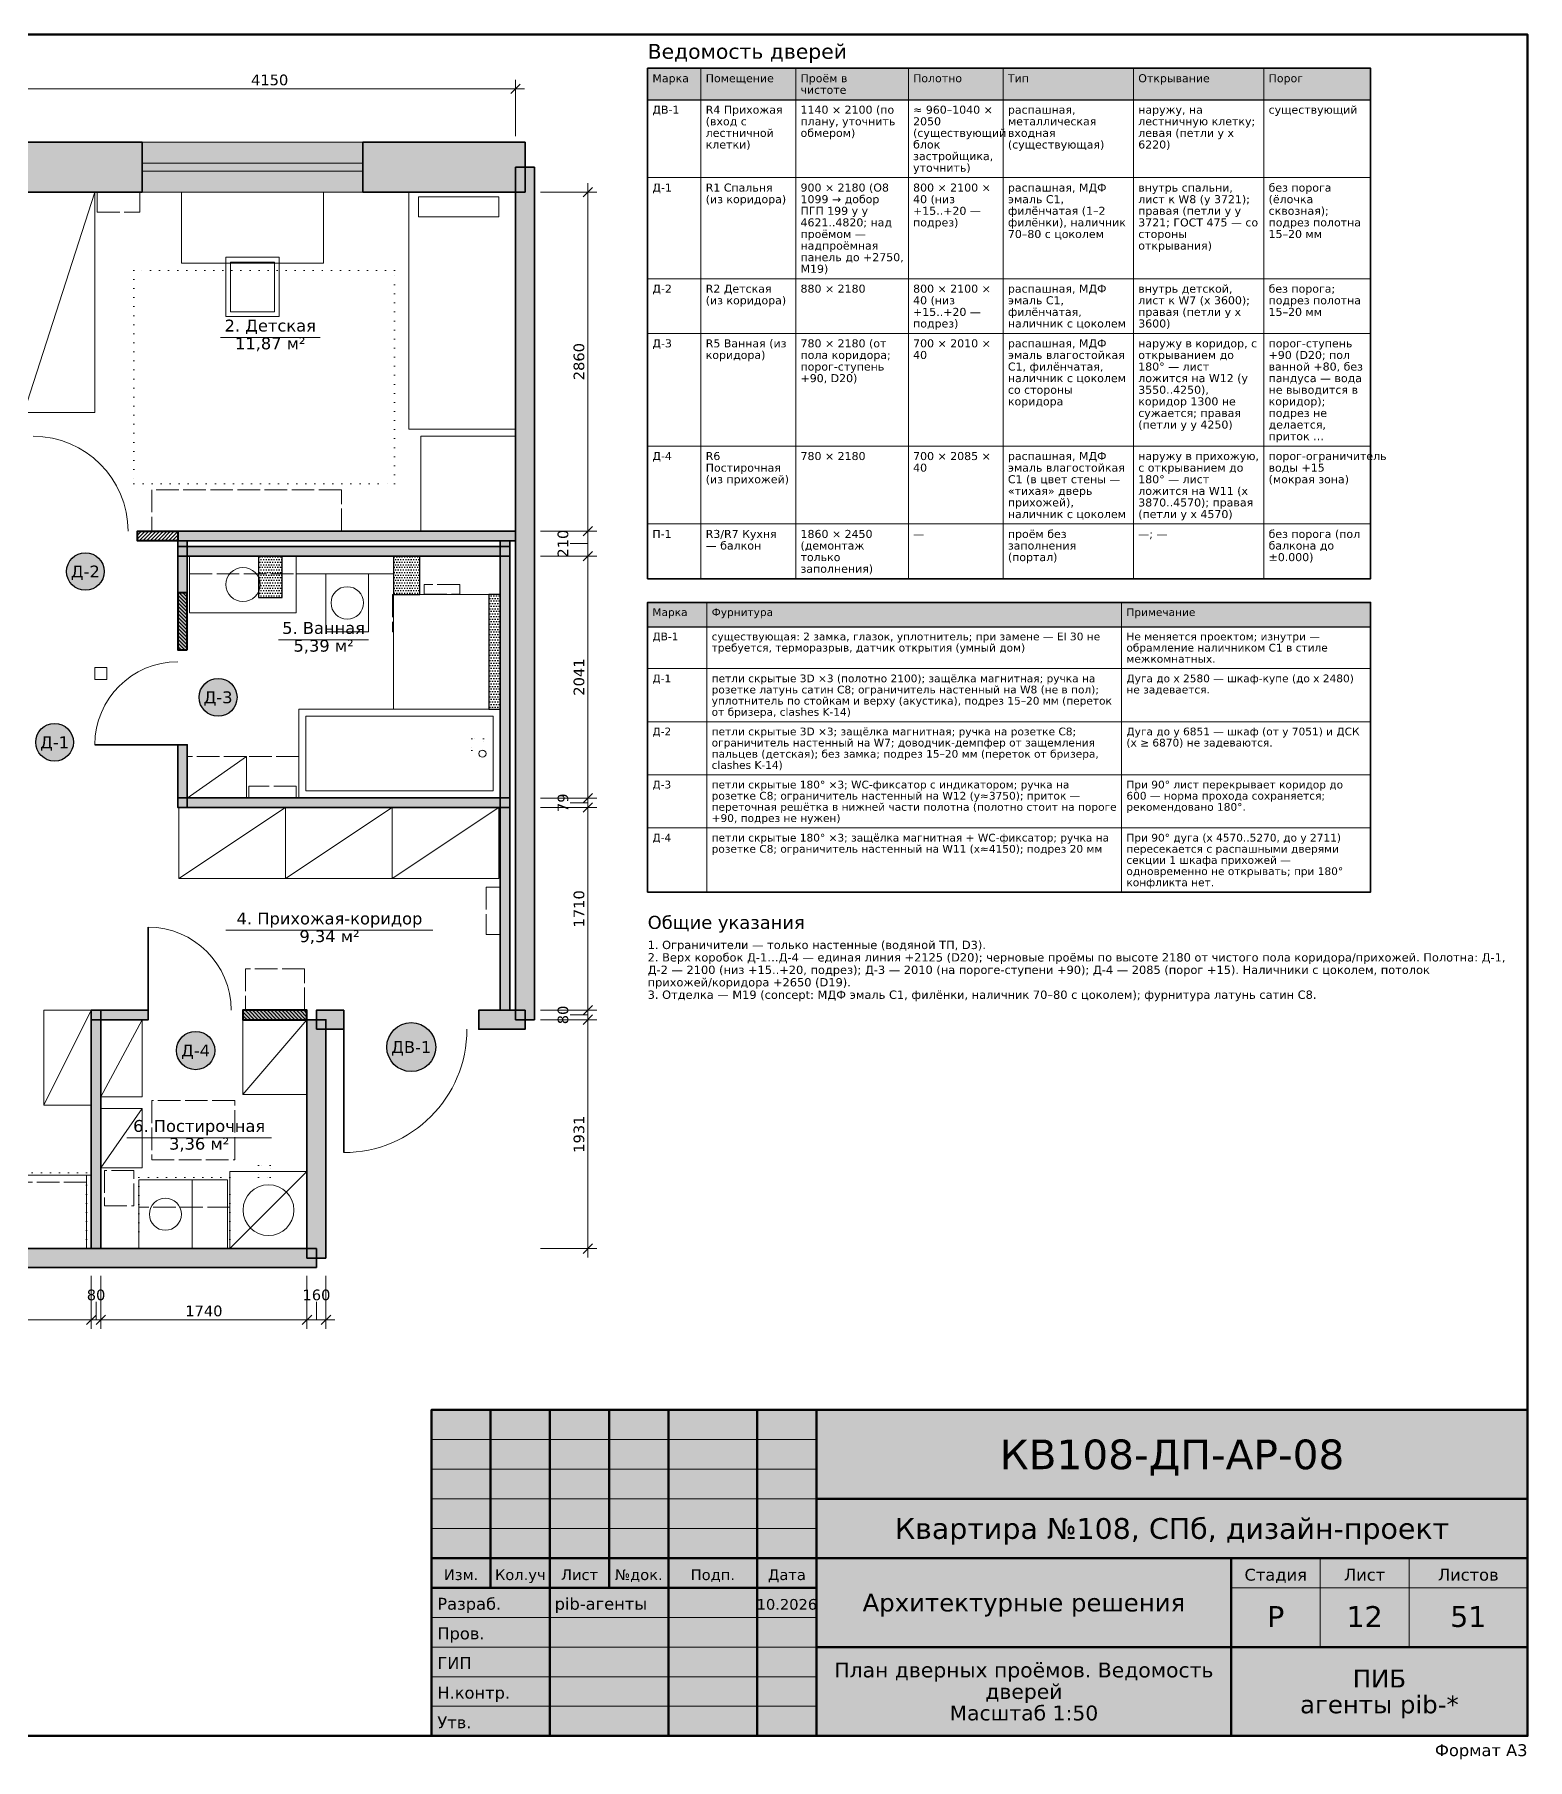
# Model space of a CAD drawing. Header units: millimetres. Extents: x 1000 to 20750, y 51 to 14600.
# Drawn here: x 8150 to 20750, y 51 to 14600 of the extents above; entities that cross this region are included whole.
import ezdxf
from ezdxf.enums import TextEntityAlignment as Align

# ---------------------------------------------------------------- set-up
doc = ezdxf.new("R2010")
doc.units = ezdxf.units.MM
doc.linetypes.add('DASHED', pattern=[1.524, 1.27, -0.254])
doc.linetypes.add('DOT', pattern=[0.508, 0, -0.508])
for name, color, linetype in [('AR-NEW', 5, 'CONTINUOUS'), ('AR-WALLS', 7, 'CONTINUOUS'), ('DIM', 7, 'CONTINUOUS'), ('FRAME', 7, 'CONTINUOUS'), ('FURN', 8, 'CONTINUOUS'), ('TEXT', 7, 'CONTINUOUS')]:
    doc.layers.add(name, color=color, linetype=linetype)
doc.styles.add('GOST', font='DejaVuSans.ttf')

msp = doc.modelspace()

# ---------------------------------------------------------------- hatches: boundary and pattern name
at = {"layer": 'AR-NEW', "true_color": 0x1f4e9c}
h = msp.add_hatch(dxfattribs=at)
h.set_pattern_fill('ANSI31', scale=6.875)
h.paths.add_polyline_path([(9360, 10411), (9360, 10331), (9020, 10331), (9020, 10411), (9360, 10411)])
h = msp.add_hatch(dxfattribs=at)
h.set_pattern_fill('DOTS', scale=13.75)
h.paths.add_polyline_path([(10240, 9851), (10240, 10201), (10041, 10201), (10041, 9851), (10240, 9851)])
h = msp.add_hatch(dxfattribs=at)
h.set_pattern_fill('DOTS', scale=13.75)
h.paths.add_polyline_path([(11403, 9876), (11403, 10201), (11181, 10201), (11181, 9876), (11403, 9876)])
h = msp.add_hatch(dxfattribs=at)
h.set_pattern_fill('ANSI31', scale=6.875, angle=90)
h.paths.add_polyline_path([(9440, 9410), (9440, 9891), (9360, 9891), (9360, 9410), (9440, 9410)])
at = {"layer": 'AR-NEW', "true_color": 0xe3eefb, "transparency": 33554559}
h = msp.add_hatch(color=7, dxfattribs=at)
h.dxf.hatch_style = 1
h.paths.add_polyline_path([(9440, 9410), (9440, 9891), (9360, 9891), (9360, 9410), (9440, 9410)])
at = {"layer": 'AR-NEW', "true_color": 0x1f4e9c}
h = msp.add_hatch(dxfattribs=at)
h.set_pattern_fill('DOTS', scale=13.75)
h.paths.add_polyline_path([(12081, 8910), (12081, 9876), (11986, 9876), (11986, 8910), (12081, 8910)])
h = msp.add_hatch(dxfattribs=at)
h.set_pattern_fill('ANSI31', scale=6.875, angle=90)
h.paths.add_polyline_path([(10450, 6291), (10450, 6371), (9910, 6371), (9910, 6291), (10450, 6291)])
at = {"layer": 'AR-NEW', "true_color": 0xe3eefb, "transparency": 33554559}
h = msp.add_hatch(color=7, dxfattribs=at)
h.dxf.hatch_style = 1
h.paths.add_polyline_path([(10450, 6291), (10450, 6371), (9910, 6371), (9910, 6291), (10450, 6291)])
at = {"layer": 'AR-WALLS', "true_color": 0x262626}
h = msp.add_hatch(color=7, dxfattribs=at)
h.dxf.hatch_style = 1
h.paths.add_polyline_path([(7280, 13271), (7280, 13691), (9060, 13691), (9060, 13271), (7280, 13271)])
at = {"layer": 'AR-WALLS', "true_color": 0xffffff}
h = msp.add_hatch(color=7, dxfattribs=at)
h.dxf.hatch_style = 1
h.paths.add_polyline_path([(9060, 13271), (10921, 13271), (10921, 13691), (9060, 13691)])
at = {"layer": 'AR-WALLS', "true_color": 0x262626}
h = msp.add_hatch(color=7, dxfattribs=at)
h.dxf.hatch_style = 1
h.paths.add_polyline_path([(12290, 13271), (10921, 13271), (10921, 13691), (12290, 13691), (12290, 13271)])
h = msp.add_hatch(color=7, dxfattribs=at)
h.dxf.hatch_style = 1
h.paths.add_polyline_path([(12370, 6290), (12370, 13481), (12210, 13481), (12210, 6290), (12370, 6290)])
at = {"layer": 'AR-WALLS', "true_color": 0x6e6e6e}
h = msp.add_hatch(color=7, dxfattribs=at)
h.dxf.hatch_style = 1
h.paths.add_polyline_path([(12210, 10330), (12210, 10410), (9360, 10410), (9360, 10330), (12210, 10330)])
h = msp.add_hatch(color=7, dxfattribs=at)
h.dxf.hatch_style = 1
h.paths.add_polyline_path([(9440, 10330), (9440, 9891), (9360, 9891), (9360, 10330), (9440, 10330)])
h = msp.add_hatch(color=7, dxfattribs=at)
h.dxf.hatch_style = 1
h.paths.add_polyline_path([(12161, 6371), (12161, 10330), (12081, 10330), (12081, 6371), (12161, 6371)])
h = msp.add_hatch(color=7, dxfattribs=at)
h.dxf.hatch_style = 1
h.paths.add_polyline_path([(12161, 10201), (12161, 10281), (9360, 10281), (9360, 10201), (12161, 10201)])
h = msp.add_hatch(color=7, dxfattribs=at)
h.dxf.hatch_style = 1
h.paths.add_polyline_path([(9360, 8081), (9360, 8610), (9440, 8610), (9440, 8081), (9360, 8081)])
h = msp.add_hatch(color=7, dxfattribs=at)
h.dxf.hatch_style = 1
h.paths.add_polyline_path([(12161, 8081), (12161, 8161), (9360, 8161), (9360, 8081), (12161, 8081)])
h = msp.add_hatch(color=7, dxfattribs=at)
h.dxf.hatch_style = 1
h.paths.add_polyline_path([(8710, 4360), (8710, 6371), (8630, 6371), (8630, 4360), (8710, 4360)])
h = msp.add_hatch(color=7, dxfattribs=at)
h.dxf.hatch_style = 1
h.paths.add_polyline_path([(8630, 6371), (9110, 6371), (9110, 6291), (8630, 6291), (8630, 6371)])
at = {"layer": 'AR-WALLS', "true_color": 0x262626}
h = msp.add_hatch(color=7, dxfattribs=at)
h.dxf.hatch_style = 1
h.paths.add_polyline_path([(10610, 4280), (10610, 6290), (10450, 6290), (10450, 4280), (10610, 4280)])
h = msp.add_hatch(color=7, dxfattribs=at)
h.dxf.hatch_style = 1
h.paths.add_polyline_path([(10530, 6210), (10530, 6370), (10760, 6370), (10760, 6210), (10530, 6210)])
h = msp.add_hatch(color=7, dxfattribs=at)
h.dxf.hatch_style = 1
h.paths.add_polyline_path([(12290, 6370), (12290, 6210), (11900, 6210), (11900, 6370), (12290, 6370)])
h = msp.add_hatch(color=7, dxfattribs=at)
h.dxf.hatch_style = 1
h.paths.add_polyline_path([(10530, 4200), (10530, 4360), (4330, 4360), (4330, 4200), (10530, 4200)])
at = {"layer": 'FRAME', "true_color": 0xffffff}
h = msp.add_hatch(color=7, dxfattribs=at)
h.dxf.hatch_style = 1
h.paths.add_polyline_path([(11500, 250), (20750, 250), (20750, 3000), (11500, 3000)])
at = {"layer": 'TEXT', "true_color": 0xe6e6e6}
h = msp.add_hatch(color=7, dxfattribs=at)
h.dxf.hatch_style = 1
h.paths.add_polyline_path([(13325, 14049.625), (19425, 14049.625), (19425, 14315), (13325, 14315)])
at = {"layer": 'TEXT', "true_color": 0xffffff}
h = msp.add_hatch(color=7, dxfattribs=at)
h.dxf.hatch_style = 1
edge = h.paths.add_edge_path()
edge.add_arc((8580, 10071), 158.527, 0, 360)
at = {"layer": 'TEXT', "true_color": 0xe6e6e6}
h = msp.add_hatch(color=7, dxfattribs=at)
h.dxf.hatch_style = 1
h.paths.add_polyline_path([(13325, 9605.5), (19425, 9605.5), (19425, 9810.5), (13325, 9810.5)])
at = {"layer": 'TEXT', "true_color": 0xffffff}
h = msp.add_hatch(color=7, dxfattribs=at)
h.dxf.hatch_style = 1
edge = h.paths.add_edge_path()
edge.add_arc((9700, 9010), 159.899, 0, 360)
h = msp.add_hatch(color=7, dxfattribs=at)
h.dxf.hatch_style = 1
edge = h.paths.add_edge_path()
edge.add_arc((8320, 8630.5), 159.063, 0, 360)
h = msp.add_hatch(color=7, dxfattribs=at)
h.dxf.hatch_style = 1
edge = h.paths.add_edge_path()
edge.add_arc((11330, 6060), 206.12, 0, 360)
h = msp.add_hatch(color=7, dxfattribs=at)
h.dxf.hatch_style = 1
edge = h.paths.add_edge_path()
edge.add_arc((9510, 6031), 161.549, 0, 360)

# ---------------------------------------------------------------- linework, layer by layer
at = {"layer": 'AR-NEW', "lineweight": 40, "true_color": 0x1f4e9c}
for points in [[(9360, 10411), (9360, 10331), (9020, 10331), (9020, 10411), (9360, 10411)], [(9440, 9410), (9440, 9891), (9360, 9891), (9360, 9410), (9440, 9410)], [(10450, 6291), (10450, 6371), (9910, 6371), (9910, 6291), (10450, 6291)]]:
    msp.add_lwpolyline(points, close=True, dxfattribs=at)
at = {"layer": 'AR-NEW', "lineweight": 25, "true_color": 0x1f4e9c}
for points in [[(10240, 9851), (10240, 10201), (10041, 10201), (10041, 9851), (10240, 9851)], [(11403, 9876), (11403, 10201), (11181, 10201), (11181, 9876), (11403, 9876)], [(12081, 8910), (12081, 9876), (11986, 9876), (11986, 8910), (12081, 8910)]]:
    msp.add_lwpolyline(points, close=True, dxfattribs=at)
at = {"layer": 'AR-WALLS', "color": 7, "lineweight": 35}
for points in [[(7280, 13271), (7280, 13691), (9060, 13691), (9060, 13271), (7280, 13271)], [(12290, 13271), (10921, 13271), (10921, 13691), (12290, 13691), (12290, 13271)], [(12370, 6290), (12370, 13481), (12210, 13481), (12210, 6290), (12370, 6290)], [(12210, 10330), (12210, 10410), (9360, 10410), (9360, 10330), (12210, 10330)], [(9440, 10330), (9440, 9891), (9360, 9891), (9360, 10330), (9440, 10330)], [(12161, 6371), (12161, 10330), (12081, 10330), (12081, 6371), (12161, 6371)], [(12161, 10201), (12161, 10281), (9360, 10281), (9360, 10201), (12161, 10201)], [(9360, 8081), (9360, 8610), (9440, 8610), (9440, 8081), (9360, 8081)], [(12161, 8081), (12161, 8161), (9360, 8161), (9360, 8081), (12161, 8081)], [(8710, 4360), (8710, 6371), (8630, 6371), (8630, 4360), (8710, 4360)], [(8630, 6371), (9110, 6371), (9110, 6291), (8630, 6291), (8630, 6371)], [(10610, 4280), (10610, 6290), (10450, 6290), (10450, 4280), (10610, 4280)], [(10530, 6210), (10530, 6370), (10760, 6370), (10760, 6210), (10530, 6210)], [(12290, 6370), (12290, 6210), (11900, 6210), (11900, 6370), (12290, 6370)], [(10530, 4200), (10530, 4360), (4330, 4360), (4330, 4200), (10530, 4200)]]:
    msp.add_lwpolyline(points, close=True, dxfattribs=at)
at = {"layer": 'AR-WALLS', "color": 7, "lineweight": 20}
msp.add_lwpolyline([(9060, 13271), (10921, 13271), (10921, 13691), (9060, 13691)], close=True, dxfattribs=at)
at = {"layer": 'AR-WALLS', "color": 7, "lineweight": 15}
for points in [[(9060, 13514.6), (10921, 13514.6)], [(9060, 13447.4), (10921, 13447.4)]]:
    msp.add_lwpolyline(points, dxfattribs=at)
at = {"layer": 'AR-WALLS', "color": 7, "lineweight": 35}
for points in [[(9360, 8610), (8660, 8610)], [(9110, 6371), (9110, 7071)], [(10760, 6210), (10760, 5170)]]:
    msp.add_lwpolyline(points, dxfattribs=at)
at = {"layer": 'AR-WALLS', "color": 7, "lineweight": 15}
for centre, radius, start, end in [((8140, 10411), 800, 0, 90), ((9360, 8610), 700, 90, 180), ((9110, 6371), 700, 0, 90), ((10760, 6210), 1040, 270, 360)]:
    msp.add_arc(centre, radius, start, end, dxfattribs=at)
at = {"layer": 'DIM', "color": 7, "lineweight": 15}
for points in [[(4465, 14142), (12285, 14142)], [(12210, 13742), (12210, 14217)], [(12420, 13271), (12895, 13271)], [(12820, 4285), (12820, 13346)], [(12420, 10411), (12895, 10411)], [(12420, 10201), (12895, 10201)], [(12420, 8160), (12895, 8160)], [(12420, 8081), (12895, 8081)], [(12420, 6371), (12895, 6371)], [(12420, 6291), (12895, 6291)], [(12420, 4360), (12895, 4360)], [(8630, 4130), (8630, 3685)], [(8710, 4130), (8710, 3685)], [(10450, 4130), (10450, 3685)], [(10610, 4130), (10610, 3685)], [(1934, 3760), (10685, 3760)]]:
    msp.add_lwpolyline(points, dxfattribs=at)
at = {"layer": 'DIM', "color": 7, "lineweight": 35}
for points in [[(12170, 14102), (12250, 14182)], [(12780, 13231), (12860, 13311)], [(12780, 10371), (12860, 10451)], [(12780, 10161), (12860, 10241)], [(12780, 8120), (12860, 8200)], [(12780, 8041), (12860, 8121)], [(12780, 6331), (12860, 6411)], [(12780, 6251), (12860, 6331)], [(12780, 4320), (12860, 4400)], [(8590, 3720), (8670, 3800)], [(8670, 3720), (8750, 3800)], [(10410, 3720), (10490, 3800)], [(10570, 3720), (10650, 3800)]]:
    msp.add_lwpolyline(points, dxfattribs=at)
at = {"layer": 'DIM', "color": 7, "lineweight": 13}
for points in [[(12820, 10306), (12670, 10306)], [(12820, 8120.5), (12670, 8120.5)], [(12820, 6331), (12670, 6331)], [(8670, 3760), (8670, 3910)], [(10530, 3760), (10530, 3910)]]:
    msp.add_lwpolyline(points, dxfattribs=at)
at = {"layer": 'FRAME', "color": 7, "lineweight": 50}
for points in [[(1000, 250), (20750, 250), (20750, 14600), (1000, 14600)], [(11500, 250), (20750, 250), (20750, 3000), (11500, 3000)]]:
    msp.add_lwpolyline(points, close=True, dxfattribs=at)
for points in [[(12000, 1500), (12000, 3000)], [(12500, 250), (12500, 3000)], [(13000, 1500), (13000, 3000)], [(13500, 250), (13500, 3000)], [(14250, 250), (14250, 3000)], [(14750, 250), (14750, 3000)], [(14750, 2250), (20750, 2250)], [(11500, 1750), (14750, 1750)], [(14750, 1750), (20750, 1750)], [(18250, 250), (18250, 1750)], [(11500, 1500), (14750, 1500)], [(14750, 1000), (20750, 1000)]]:
    msp.add_lwpolyline(points, dxfattribs=at)
at = {"layer": 'FRAME', "color": 7, "lineweight": 20}
for points in [[(11500, 2750), (14750, 2750)], [(11500, 2500), (14750, 2500)], [(11500, 2250), (14750, 2250)], [(11500, 2000), (14750, 2000)], [(19000, 1000), (19000, 1750)], [(19750, 1000), (19750, 1750)], [(18250, 1500), (20750, 1500)], [(11500, 1250), (14750, 1250)], [(11500, 1000), (14750, 1000)], [(11500, 750), (14750, 750)], [(11500, 500), (14750, 500)]]:
    msp.add_lwpolyline(points, dxfattribs=at)
at = {"layer": 'FURN', "lineweight": 15, "true_color": 0xb8b8b8}
for points in [[(8060, 11411), (8660, 11411), (8660, 13271), (8060, 13271)], [(9390, 12671), (10590, 12671), (10590, 13271), (9390, 13271)], [(11310, 11271), (12210, 11271), (12210, 13271), (11310, 13271)], [(9765, 12221), (10215, 12221), (10215, 12721), (9765, 12721)], [(11410, 10411), (12210, 10411), (12210, 11211), (11410, 11211)], [(9460, 9721), (10360, 9721), (10360, 10201), (9460, 10201)], [(10360, 10051), (11181, 10051), (11181, 10201), (10360, 10201)], [(10610, 9561), (10970, 9561), (10970, 10051), (10610, 10051)], [(11181, 8910), (11986, 8910), (11986, 9876), (11181, 9876)], [(11986, 8910), (12081, 8910), (12081, 9876), (11986, 9876)], [(10381, 8160), (12081, 8160), (12081, 8910), (10381, 8910)], [(9370, 7481), (10270, 7481), (10270, 8081), (9370, 8081)], [(10270, 7481), (11170, 7481), (11170, 8081), (10270, 8081)], [(11170, 7481), (12070, 7481), (12070, 8081), (11170, 8081)], [(8230, 5571), (8630, 5571), (8630, 6371), (8230, 6371)], [(8710, 5640), (9060, 5640), (9060, 6290), (8710, 6290)], [(9910, 5660), (10450, 5660), (10450, 6290), (9910, 6290)], [(8710, 5041), (9060, 5041), (9060, 5541), (8710, 5541)], [(7990, 4360), (8590, 4360), (8590, 4980), (7990, 4980)], [(8590, 4360), (8630, 4360), (8630, 4980), (8590, 4980)], [(9800, 4360), (10450, 4360), (10450, 5010), (9800, 5010)], [(9030, 4360), (9480, 4360), (9480, 4940), (9030, 4940)], [(9480, 4360), (9780, 4360), (9780, 4940), (9480, 4940)]]:
    msp.add_lwpolyline(points, close=True, dxfattribs=at)
at = {"layer": 'FURN', "lineweight": 13, "true_color": 0xb8b8b8}
for points in [[(8060, 11411), (8660, 13271)], [(9440, 8160), (9940, 8510)], [(9370, 7481), (10270, 8081)], [(10270, 7481), (11170, 8081)], [(11170, 7481), (12070, 8081)], [(8230, 5571), (8630, 6371)], [(8710, 5640), (9060, 6290)], [(9910, 5660), (10450, 6290)], [(8710, 5041), (9060, 5541)], [(9800, 4360), (10450, 5010)]]:
    msp.add_lwpolyline(points, dxfattribs=at)
at = {"layer": 'FURN', "linetype": 'DASHED', "lineweight": 15, "ltscale": 150, "true_color": 0xb8b8b8}
for points in [[(8680, 13101), (9040, 13101), (9040, 13271), (8680, 13271)], [(9140, 10411), (10740, 10411), (10740, 10761), (9140, 10761)], [(9460, 10051), (10360, 10051), (10360, 10201), (9460, 10201)], [(11440, 9880), (11740, 9880), (11740, 9960), (11440, 9960)], [(11171, 9561), (11181, 9561), (11181, 9876), (11171, 9876)], [(8660, 9160), (8760, 9160), (8760, 9260), (8660, 9260)], [(9440, 8160), (9940, 8160), (9940, 8510), (9440, 8510)], [(9940, 8160), (10381, 8160), (10381, 8510), (9940, 8510)], [(9960, 8160), (10360, 8160), (10360, 8260), (9960, 8260)], [(11961, 7010), (12081, 7010), (12081, 7410), (11961, 7410)], [(9930, 6371), (10430, 6371), (10430, 6721), (9930, 6721)], [(9140, 5110), (9840, 5110), (9840, 5610), (9140, 5610)], [(8740, 4720), (8990, 4720), (8990, 5020), (8740, 5020)], [(9800, 4360), (10450, 4360), (10450, 5010), (9800, 5010)], [(7990, 4360), (8590, 4360), (8590, 4920), (7990, 4920)], [(9030, 4360), (9800, 4360), (9800, 4710), (9030, 4710)]]:
    msp.add_lwpolyline(points, close=True, dxfattribs=at)
at = {"layer": 'FURN', "lineweight": 13, "true_color": 0xb8b8b8}
for points in [[(11390, 13061), (12070, 13061), (12070, 13231), (11390, 13231)], [(9805, 12261), (10175, 12261), (10175, 12681), (9805, 12681)], [(10441, 8220), (12021, 8220), (12021, 8850), (10441, 8850)]]:
    msp.add_lwpolyline(points, close=True, dxfattribs=at)
at = {"layer": 'FURN', "linetype": 'DOT', "lineweight": 15, "ltscale": 150, "true_color": 0xb8b8b8}
for points in [[(8990, 10810), (11190, 10810), (11190, 12610), (8990, 12610)], [(11840, 8560), (11940, 8560), (11940, 8660), (11840, 8660)], [(5140, 4360), (8590, 4360), (8590, 5000), (5140, 5000)], [(9030, 4360), (9800, 4360), (9800, 4960), (9030, 4960)], [(10040, 4960), (10140, 4960), (10140, 5060), (10040, 5060)]]:
    msp.add_lwpolyline(points, close=True, dxfattribs=at)
at = {"layer": 'FURN', "lineweight": 13, "true_color": 0xb8b8b8}
for centre, radius in [((9910, 9961), 144), ((10790, 9806), 136.8), ((11931, 8535), 30), ((10125, 4685), 214.5), ((9255, 4650), 135)]:
    msp.add_circle(centre, radius, dxfattribs=at)
at = {"layer": 'TEXT', "color": 7, "lineweight": 25}
for points in [[(13325, 14049.625), (19425, 14049.625), (19425, 14315), (13325, 14315)], [(13325, 9605.5), (19425, 9605.5), (19425, 9810.5), (13325, 9810.5)]]:
    msp.add_lwpolyline(points, close=True, dxfattribs=at)
at = {"layer": 'TEXT', "color": 7, "lineweight": 15}
for points in [[(13325, 14315), (13325, 14049.625)], [(13775, 14315), (13775, 14049.625)], [(14575, 14315), (14575, 14049.625)], [(15525, 14315), (15525, 14049.625)], [(16325, 14315), (16325, 14049.625)], [(17425, 14315), (17425, 14049.625)], [(18525, 14315), (18525, 14049.625)], [(19425, 14315), (19425, 14049.625)], [(13325, 14049.625), (13325, 13392.75)], [(13775, 14049.625), (13775, 13392.75)], [(14575, 14049.625), (14575, 13392.75)], [(15525, 14049.625), (15525, 13392.75)], [(16325, 14049.625), (16325, 13392.75)], [(17425, 14049.625), (17425, 13392.75)], [(18525, 14049.625), (18525, 13392.75)], [(19425, 14049.625), (19425, 13392.75)], [(13325, 13392.75), (13325, 12540.125)], [(13775, 13392.75), (13775, 12540.125)], [(14575, 13392.75), (14575, 12540.125)], [(15525, 13392.75), (15525, 12540.125)], [(16325, 13392.75), (16325, 12540.125)], [(17425, 13392.75), (17425, 12540.125)], [(18525, 13392.75), (18525, 12540.125)], [(19425, 13392.75), (19425, 12540.125)], [(13325, 12540.125), (13325, 12079)], [(13775, 12540.125), (13775, 12079)], [(14575, 12540.125), (14575, 12079)], [(15525, 12540.125), (15525, 12079)], [(16325, 12540.125), (16325, 12079)], [(17425, 12540.125), (17425, 12079)], [(18525, 12540.125), (18525, 12079)], [(19425, 12540.125), (19425, 12079)], [(13325, 12079), (13325, 11128.5)], [(13775, 12079), (13775, 11128.5)], [(14575, 12079), (14575, 11128.5)], [(15525, 12079), (15525, 11128.5)], [(16325, 12079), (16325, 11128.5)], [(17425, 12079), (17425, 11128.5)], [(18525, 12079), (18525, 11128.5)], [(19425, 12079), (19425, 11128.5)], [(9719.69, 12045), (10560.31, 12045)], [(13325, 11128.5), (13325, 10471.625)], [(13775, 11128.5), (13775, 10471.625)], [(14575, 11128.5), (14575, 10471.625)], [(15525, 11128.5), (15525, 10471.625)], [(16325, 11128.5), (16325, 10471.625)], [(17425, 11128.5), (17425, 10471.625)], [(18525, 11128.5), (18525, 10471.625)], [(19425, 11128.5), (19425, 10471.625)], [(13325, 10471.625), (13325, 10010.5)], [(13775, 10471.625), (13775, 10010.5)], [(14575, 10471.625), (14575, 10010.5)], [(15525, 10471.625), (15525, 10010.5)], [(16325, 10471.625), (16325, 10010.5)], [(17425, 10471.625), (17425, 10010.5)], [(18525, 10471.625), (18525, 10010.5)], [(19425, 10471.625), (19425, 10010.5)], [(13325, 9810.5), (13325, 9605.5)], [(13825, 9810.5), (13825, 9605.5)], [(17325, 9810.5), (17325, 9605.5)], [(19425, 9810.5), (19425, 9605.5)], [(13325, 9605.5), (13325, 9252)], [(13825, 9605.5), (13825, 9252)], [(17325, 9605.5), (17325, 9252)], [(19425, 9605.5), (19425, 9252)], [(10210.917, 9495), (10969.083, 9495)], [(13325, 9252), (13325, 8804.25)], [(13825, 9252), (13825, 8804.25)], [(17325, 9252), (17325, 8804.25)], [(19425, 9252), (19425, 8804.25)], [(13325, 8804.25), (13325, 8356.5)], [(13825, 8804.25), (13825, 8356.5)], [(17325, 8804.25), (17325, 8356.5)], [(19425, 8804.25), (19425, 8356.5)], [(13325, 8356.5), (13325, 7908.75)], [(13825, 8356.5), (13825, 7908.75)], [(17325, 8356.5), (17325, 7908.75)], [(19425, 8356.5), (19425, 7908.75)], [(13325, 7908.75), (13325, 7366.75)], [(13825, 7908.75), (13825, 7366.75)], [(17325, 7908.75), (17325, 7366.75)], [(19425, 7908.75), (19425, 7366.75)], [(9766.618, 7045), (11513.382, 7045)], [(8930.582, 5295), (10149.418, 5295)]]:
    msp.add_lwpolyline(points, dxfattribs=at)
at = {"layer": 'TEXT', "color": 7, "lineweight": 35}
for points in [[(13325, 10010.5), (19425, 10010.5), (19425, 14315), (13325, 14315)], [(13325, 7366.75), (19425, 7366.75), (19425, 9810.5), (13325, 9810.5)]]:
    msp.add_lwpolyline(points, close=True, dxfattribs=at)
at = {"layer": 'TEXT', "color": 7, "lineweight": 15}
for points in [[(13325, 13392.75), (19425, 13392.75), (19425, 14049.625), (13325, 14049.625)], [(13325, 12540.125), (19425, 12540.125), (19425, 13392.75), (13325, 13392.75)], [(13325, 12079), (19425, 12079), (19425, 12540.125), (13325, 12540.125)], [(13325, 11128.5), (19425, 11128.5), (19425, 12079), (13325, 12079)], [(13325, 10471.625), (19425, 10471.625), (19425, 11128.5), (13325, 11128.5)], [(13325, 10010.5), (19425, 10010.5), (19425, 10471.625), (13325, 10471.625)], [(13325, 9252), (19425, 9252), (19425, 9605.5), (13325, 9605.5)], [(13325, 8804.25), (19425, 8804.25), (19425, 9252), (13325, 9252)], [(13325, 8356.5), (19425, 8356.5), (19425, 8804.25), (13325, 8804.25)], [(13325, 7908.75), (19425, 7908.75), (19425, 8356.5), (13325, 8356.5)], [(13325, 7366.75), (19425, 7366.75), (19425, 7908.75), (13325, 7908.75)]]:
    msp.add_lwpolyline(points, close=True, dxfattribs=at)
at = {"layer": 'TEXT', "color": 7, "lineweight": 25}
for centre, radius in [((8580, 10071), 158.527), ((9700, 9010), 159.899), ((8320, 8630.5), 159.063), ((11330, 6060), 206.12), ((9510, 6031), 161.549)]:
    msp.add_circle(centre, radius, dxfattribs=at)

# ---------------------------------------------------------------- texts
at = {"layer": 'DIM', "color": 7, "style": 'GOST'}
for s, p in [('4150', (10135, 14172)), ('80', (8670, 3925)), ('160', (10530, 3925)), ('1740', (9580, 3790))]:
    msp.add_text(s, height=90, dxfattribs=at).set_placement(p, align=Align.CENTER)
for s, p in [('2860', (12790, 11841)), ('210', (12655, 10306)), ('2041', (12790, 9180.5)), ('79', (12655, 8120.5)), ('1710', (12790, 7226)), ('80', (12655, 6331)), ('1931', (12790, 5325.5))]:
    msp.add_text(s, height=90, rotation=90, dxfattribs=at).set_placement(p, align=Align.CENTER)
at = {"layer": 'FRAME', "color": 7, "style": 'GOST'}
for s, height, p in [('КВ108-ДП-АР-08', 250, (17750, 2500)), ('Квартира №108, СПб, дизайн-проект', 175, (17750, 1912.5)), ('Изм.', 90, (11750, 1565)), ('Кол.уч', 90, (12250, 1565)), ('Лист', 90, (12750, 1565)), ('№док.', 90, (13250, 1565)), ('Подп.', 90, (13875, 1565)), ('Дата', 90, (14500, 1565)), ('Стадия', 100, (18625, 1560)), ('Лист', 100, (19375, 1560)), ('Листов', 100, (20250, 1560)), ('10.2026', 90, (14500, 1315)), ('Архитектурные решения', 150, (16500, 1300)), ('Р', 175, (18625, 1170)), ('12', 175, (19375, 1170)), ('51', 175, (20250, 1170)), ('План дверных проёмов. Ведомость', 125, (16500, 743.75)), ('ПИБ', 150, (19500, 658.75)), ('дверей', 125, (16500, 562.5)), ('агенты pib-*', 150, (19500, 441.25)), ('Масштаб 1:50', 125, (16500, 381.25))]:
    msp.add_text(s, height=height, dxfattribs=at).set_placement(p, align=Align.CENTER)
for s, p in [('Разраб.', (11550, 1315)), ('pib-агенты', (12540, 1315)), ('Пров.', (11550, 1065)), ('ГИП', (11550, 815)), ('Н.контр.', (11550, 565)), ('Утв.', (11550, 315))]:
    msp.add_text(s, height=100, dxfattribs=at).set_placement(p)
msp.add_text('Формат A3', height=100, dxfattribs=at).set_placement((20750, 80), align=Align.RIGHT)
at = {"layer": 'TEXT', "color": 7, "style": 'GOST'}
for s, height, p in [('Ведомость дверей', 125, (13325, 14395)), ('Марка', 67.5, (13365, 14197.5)), ('Помещение', 67.5, (13815, 14197.5)), ('Проём в', 67.5, (14615, 14197.5)), ('Полотно', 67.5, (15565, 14197.5)), ('Тип', 67.5, (16365, 14197.5)), ('Открывание', 67.5, (17465, 14197.5)), ('Порог', 67.5, (18565, 14197.5)), ('чистоте', 67.5, (14615, 14099.625)), ('ДВ-1', 67.5, (13365, 13932.125)), ('R4 Прихожая', 67.5, (13815, 13932.125)), ('1140 × 2100 (по', 67.5, (14615, 13932.125)), ('≈ 960–1040 ×', 67.5, (15565, 13932.125)), ('распашная,', 67.5, (16365, 13932.125)), ('наружу, на', 67.5, (17465, 13932.125)), ('существующий', 67.5, (18565, 13932.125)), ('(вход с', 67.5, (13815, 13834.25)), ('плану, уточнить', 67.5, (14615, 13834.25)), ('2050', 67.5, (15565, 13834.25)), ('металлическая', 67.5, (16365, 13834.25)), ('лестничную клетку;', 67.5, (17465, 13834.25)), ('лестничной', 67.5, (13815, 13736.375)), ('клетки)', 67.5, (13815, 13638.5)), ('обмером)', 67.5, (14615, 13736.375)), ('блок', 67.5, (15565, 13638.5)), ('(существующий', 67.5, (15565, 13736.375)), ('(существующая)', 67.5, (16365, 13638.5)), ('входная', 67.5, (16365, 13736.375)), ('левая (петли у x', 67.5, (17465, 13736.375)), ('6220)', 67.5, (17465, 13638.5)), ('застройщика,', 67.5, (15565, 13540.625)), ('уточнить)', 67.5, (15565, 13442.75)), ('Д-1', 67.5, (13365, 13275.25)), ('(из коридора)', 67.5, (13815, 13177.375)), ('R1 Спальня', 67.5, (13815, 13275.25)), ('900 × 2180 (O8', 67.5, (14615, 13275.25)), ('1099 → добор', 67.5, (14615, 13177.375)), ('40 (низ', 67.5, (15565, 13177.375)), ('800 × 2100 ×', 67.5, (15565, 13275.25)), ('эмаль C1,', 67.5, (16365, 13177.375)), ('распашная, МДФ', 67.5, (16365, 13275.25)), ('лист к W8 (y 3721);', 67.5, (17465, 13177.375)), ('внутрь спальни,', 67.5, (17465, 13275.25)), ('без порога', 67.5, (18565, 13275.25)), ('(ёлочка', 67.5, (18565, 13177.375)), ('ПГП 199 у y', 67.5, (14615, 13079.5)), ('+15..+20 —', 67.5, (15565, 13079.5)), ('филёнчатая (1–2', 67.5, (16365, 13079.5)), ('правая (петли у y', 67.5, (17465, 13079.5)), ('сквозная);', 67.5, (18565, 13079.5)), ('4621..4820; над', 67.5, (14615, 12981.625)), ('проёмом —', 67.5, (14615, 12883.75)), ('подрез)', 67.5, (15565, 12981.625)), ('филёнки), наличник', 67.5, (16365, 12981.625)), ('70–80 с цоколем', 67.5, (16365, 12883.75)), ('3721; ГОСТ 475 — со', 67.5, (17465, 12981.625)), ('подрез полотна', 67.5, (18565, 12981.625)), ('15–20 мм', 67.5, (18565, 12883.75)), ('надпроёмная', 67.5, (14615, 12785.875)), ('стороны', 67.5, (17465, 12883.75)), ('открывания)', 67.5, (17465, 12785.875)), ('панель до +2750,', 67.5, (14615, 12688)), ('M19)', 67.5, (14615, 12590.125)), ('Д-2', 67.5, (13365, 12422.625)), ('(из коридора)', 67.5, (13815, 12324.75)), ('R2 Детская', 67.5, (13815, 12422.625)), ('880 × 2180', 67.5, (14615, 12422.625)), ('40 (низ', 67.5, (15565, 12324.75)), ('800 × 2100 ×', 67.5, (15565, 12422.625)), ('эмаль C1,', 67.5, (16365, 12324.75)), ('распашная, МДФ', 67.5, (16365, 12422.625)), ('лист к W7 (x 3600);', 67.5, (17465, 12324.75)), ('внутрь детской,', 67.5, (17465, 12422.625)), ('без порога;', 67.5, (18565, 12422.625)), ('подрез полотна', 67.5, (18565, 12324.75)), ('+15..+20 —', 67.5, (15565, 12226.875)), ('филёнчатая,', 67.5, (16365, 12226.875)), ('правая (петли у x', 67.5, (17465, 12226.875)), ('15–20 мм', 67.5, (18565, 12226.875)), ('подрез)', 67.5, (15565, 12129)), ('наличник с цоколем', 67.5, (16365, 12129)), ('3600)', 67.5, (17465, 12129)), ('Д-3', 67.5, (13365, 11961.5)), ('коридора)', 67.5, (13815, 11863.625)), ('R5 Ванная (из', 67.5, (13815, 11961.5)), ('780 × 2180 (от', 67.5, (14615, 11961.5)), ('40', 67.5, (15565, 11863.625)), ('700 × 2010 ×', 67.5, (15565, 11961.5)), ('эмаль влагостойкая', 67.5, (16365, 11863.625)), ('распашная, МДФ', 67.5, (16365, 11961.5)), ('наружу в коридор, с', 67.5, (17465, 11961.5)), ('порог-ступень', 67.5, (18565, 11961.5)), ('+90 (D20; пол', 67.5, (18565, 11863.625)), ('пола коридора;', 67.5, (14615, 11863.625)), ('порог-ступень', 67.5, (14615, 11765.75)), ('C1, филёнчатая,', 67.5, (16365, 11765.75)), ('открыванием до', 67.5, (17465, 11863.625)), ('180° — лист', 67.5, (17465, 11765.75)), ('ванной +80, без', 67.5, (18565, 11765.75)), ('+90, D20)', 67.5, (14615, 11667.875)), ('наличник с цоколем', 67.5, (16365, 11667.875)), ('ложится на W12 (y', 67.5, (17465, 11667.875)), ('3550..4250),', 67.5, (17465, 11570)), ('пандуса — вода', 67.5, (18565, 11667.875)), ('со стороны', 67.5, (16365, 11570)), ('коридора', 67.5, (16365, 11472.125)), ('коридор 1300 не', 67.5, (17465, 11472.125)), ('не выводится в', 67.5, (18565, 11570)), ('коридор);', 67.5, (18565, 11472.125)), ('сужается; правая', 67.5, (17465, 11374.25)), ('подрез не', 67.5, (18565, 11374.25)), ('(петли у y 4250)', 67.5, (17465, 11276.375)), ('делается,', 67.5, (18565, 11276.375)), ('приток …', 67.5, (18565, 11178.5)), ('Д-4', 67.5, (13365, 11011)), ('R6', 67.5, (13815, 11011)), ('780 × 2180', 67.5, (14615, 11011)), ('700 × 2085 ×', 67.5, (15565, 11011)), ('распашная, МДФ', 67.5, (16365, 11011)), ('наружу в прихожую,', 67.5, (17465, 11011)), ('порог-ограничитель', 67.5, (18565, 11011)), ('Постирочная', 67.5, (13815, 10913.125)), ('40', 67.5, (15565, 10913.125)), ('эмаль влагостойкая', 67.5, (16365, 10913.125)), ('с открыванием до', 67.5, (17465, 10913.125)), ('воды +15', 67.5, (18565, 10913.125)), ('(из прихожей)', 67.5, (13815, 10815.25)), ('C1 (в цвет стены —', 67.5, (16365, 10815.25)), ('«тихая» дверь', 67.5, (16365, 10717.375)), ('ложится на W11 (x', 67.5, (17465, 10717.375)), ('180° — лист', 67.5, (17465, 10815.25)), ('(мокрая зона)', 67.5, (18565, 10815.25)), ('прихожей),', 67.5, (16365, 10619.5)), ('3870..4570); правая', 67.5, (17465, 10619.5)), ('наличник с цоколем', 67.5, (16365, 10521.625)), ('(петли у x 4570)', 67.5, (17465, 10521.625)), ('П-1', 67.5, (13365, 10354.125)), ('R3/R7 Кухня', 67.5, (13815, 10354.125)), ('1860 × 2450', 67.5, (14615, 10354.125)), ('—', 67.5, (15565, 10354.125)), ('проём без', 67.5, (16365, 10354.125)), ('—; —', 67.5, (17465, 10354.125)), ('без порога (пол', 67.5, (18565, 10354.125)), ('— балкон', 67.5, (13815, 10256.25)), ('только', 67.5, (14615, 10158.375)), ('(демонтаж', 67.5, (14615, 10256.25)), ('заполнения', 67.5, (16365, 10256.25)), ('(портал)', 67.5, (16365, 10158.375)), ('балкона до', 67.5, (18565, 10256.25)), ('±0.000)', 67.5, (18565, 10158.375)), ('заполнения)', 67.5, (14615, 10060.5)), ('Марка', 65, (13365, 9695.5)), ('Фурнитура', 65, (13865, 9695.5)), ('Примечание', 65, (17365, 9695.5)), ('ДВ-1', 65, (13365, 9490.5)), ('требуется, терморазрыв, датчик открытия (умный дом)', 65, (13865, 9396.25)), ('существующая: 2 замка, глазок, уплотнитель; при замене — EI 30 не', 65, (13865, 9490.5)), ('обрамление наличником C1 в стиле', 65, (17365, 9396.25)), ('Не меняется проектом; изнутри —', 65, (17365, 9490.5)), ('межкомнатных.', 65, (17365, 9302)), ('Д-1', 65, (13365, 9137)), ('петли скрытые 3D ×3 (полотно 2100); защёлка магнитная; ручка на', 65, (13865, 9137)), ('Дуга до x 2580 — шкаф-купе (до x 2480)', 65, (17365, 9137)), ('розетке латунь сатин C8; ограничитель настенный на W8 (не в пол);', 65, (13865, 9042.75)), ('не задевается.', 65, (17365, 9042.75)), ('уплотнитель по стойкам и верху (акустика), подрез 15–20 мм (переток', 65, (13865, 8948.5)), ('от бризера, clashes K-14)', 65, (13865, 8854.25)), ('Д-2', 65, (13365, 8689.25)), ('петли скрытые 3D ×3; защёлка магнитная; ручка на розетке C8;', 65, (13865, 8689.25)), ('Дуга до y 6851 — шкаф (от y 7051) и ДСК', 65, (17365, 8689.25)), ('ограничитель настенный на W7; доводчик-демпфер от защемления', 65, (13865, 8595)), ('(x ≥ 6870) не задеваются.', 65, (17365, 8595)), ('clashes K-14)', 65, (13865, 8406.5)), ('пальцев (детская); без замка; подрез 15–20 мм (переток от бризера,', 65, (13865, 8500.75)), ('Д-3', 65, (13365, 8241.5)), ('петли скрытые 180° ×3; WC-фиксатор с индикатором; ручка на', 65, (13865, 8241.5)), ('При 90° лист перекрывает коридор до', 65, (17365, 8241.5)), ('розетке C8; ограничитель настенный на W12 (y≈3750); приток —', 65, (13865, 8147.25)), ('600 — норма прохода сохраняется;', 65, (17365, 8147.25)), ('переточная решётка в нижней части полотна (полотно стоит на пороге', 65, (13865, 8053)), ('+90, подрез не нужен)', 65, (13865, 7958.75)), ('рекомендовано 180°.', 65, (17365, 8053)), ('Д-4', 65, (13365, 7793.75)), ('петли скрытые 180° ×3; защёлка магнитная + WC-фиксатор; ручка на', 65, (13865, 7793.75)), ('При 90° дуга (x 4570..5270, до y 2711)', 65, (17365, 7793.75)), ('розетке C8; ограничитель настенный на W11 (x≈4150); подрез 20 мм', 65, (13865, 7699.5)), ('пересекается с распашными дверями', 65, (17365, 7699.5)), ('секции 1 шкафа прихожей —', 65, (17365, 7605.25)), ('одновременно не открывать; при 180°', 65, (17365, 7511)), ('конфликта нет.', 65, (17365, 7416.75)), ('Общие указания', 110, (13325, 7056.75)), ('2. Верх коробок Д-1…Д-4 — единая линия +2125 (D20); черновые проёмы по высоте 2180 от чистого пола коридора/прихожей. Полотна: Д-1,', 70, (13325, 6781.75)), ('1. Ограничители — только настенные (водяной ТП, D3).', 70, (13325, 6886.75)), ('Д-2 — 2100 (низ +15..+20, подрез); Д-3 — 2010 (на пороге-ступени +90); Д-4 — 2085 (порог +15). Наличники с цоколем, потолок', 70, (13325, 6676.75)), ('прихожей/коридора +2650 (D19).', 70, (13325, 6571.75)), ('3. Отделка — M19 (concept: МДФ эмаль C1, филёнки, наличник 70–80 с цоколем); фурнитура латунь сатин C8.', 70, (13325, 6466.75))]:
    msp.add_text(s, height=height, dxfattribs=at).set_placement(p)
for s, p in [('2. Детская', (10140, 12095)), ('11,87 м²', (10140, 11945)), ('Д-2', (8580, 10021)), ('5. Ванная', (10590, 9545)), ('5,39 м²', (10590, 9395)), ('Д-3', (9700, 8960)), ('Д-1', (8320, 8580.5)), ('4. Прихожая-коридор', (10640, 7095)), ('9,34 м²', (10640, 6945)), ('Д-4', (9510, 5981)), ('ДВ-1', (11330, 6010)), ('6. Постирочная', (9540, 5345)), ('3,36 м²', (9540, 5195))]:
    msp.add_text(s, height=100, dxfattribs=at).set_placement(p, align=Align.CENTER)

doc.saveas('drawing.dxf')
